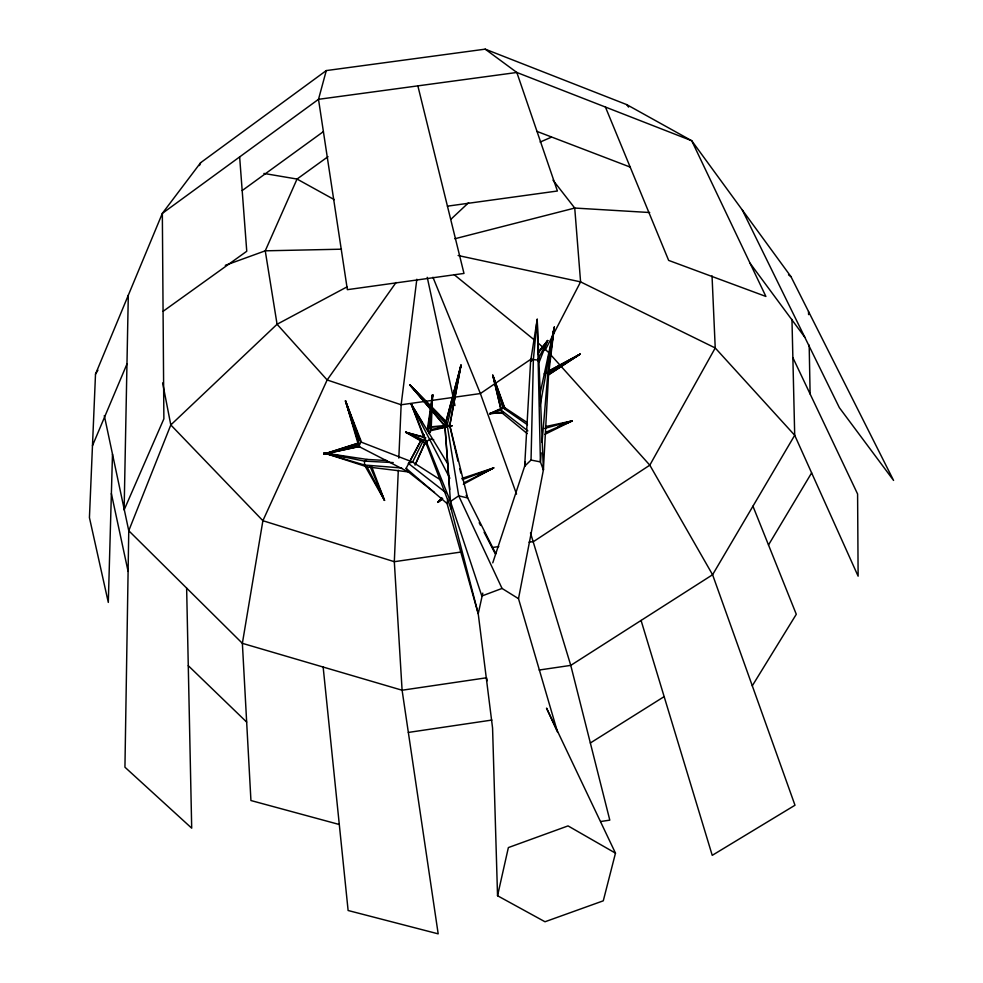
<?xml version="1.0" encoding="UTF-8"?>
<svg xmlns="http://www.w3.org/2000/svg" width="983" height="983" viewBox="0 0 983 983"><rect width="100%" height="100%" fill="white"/><g stroke="black" fill="none" stroke-linecap="round" stroke-linejoin="round"><path stroke-width="1.47" d="M371.771 466.864L384.5 500.359L364.484 465.02L364.558 461.15L367.064 459.417L386.798 460.56M128.306 295.232L124.128 509.919L163.878 418.832L162.342 213.385L200.63 162.711L326.282 70.579L485.197 49.15L626.749 104.628L691.737 140.741L790.959 276.628L893.572 480.429L839.371 407.687L742.349 210.055M537.074 325.361L537.197 319.364L530.587 361.523L524.664 466.2L492.766 562.841M525.401 461.838L524.664 466.2L531.041 460.056L533.376 359.581L537.197 319.364L543.39 469.911L518.508 598.672L557.508 732.016L546.523 708.116L615.481 853.146L603.279 900.821L545 921.759L497.545 895.746L492.569 728.01L478.229 613.736L451.209 509.194L411.054 403.755L447.597 463.546M457.992 461.199L449.723 425.627L461.002 365.135L444.894 425.7L449.71 489.559M112.492 454.121L108.302 602.419L89.428 517.623L95.511 374.118L162.342 213.385L318.504 99.32L516.837 72.472L691.737 140.741L765.892 296.448L668.649 260.397L605.43 107.061M449.723 425.627L461.002 365.135L444.881 426.155L409.69 384.734L446.577 421.977M429.276 433.65L431.156 429.473L432.594 394.699L427.507 428.281L428.441 426.917L432.594 394.699L431.906 405.242M398.299 470.279L394.318 561.698L402.096 690.226L438.185 933.85L348.117 910.504L323.149 667.052M398.828 458.09L401.15 404.775L416.829 279.246M536.509 325.299L537.197 319.364L540.417 461.912L543.39 469.911L548.575 374.621L554.301 327.155L540.183 393.114M431.009 418.795L431.598 409.751M427.974 431.132L429.976 427.101L432.594 394.699L431.5 405.07M541.178 452.868L540.417 461.912L531.041 460.056M542.063 442.325L547.863 373.036L554.301 327.155L548.489 357.247M430.714 412.479L431.021 409.518M534.949 338.644L535.293 335.682M535.637 332.709L536.165 328.261M550.971 349.936L551.414 346.901M551.856 343.866L554.301 327.155L540.122 405.758M482.776 593.13L478.229 613.736L447.044 503.517L447.744 499.106M357.886 443.21L323.776 454.158L358.893 446.491L360.724 442.301L345.475 400.855L358.893 446.491L408.326 471.914L434.474 492.483M524.664 466.2L525.303 463.214M455.375 390.472L461.002 365.135L447.191 425.074L458.717 495.837L502.043 588.436L518.508 598.672M497.545 895.746L508.371 847.579L568.039 825.904L615.481 853.146M326.282 70.579L318.504 99.32L347.368 289.666L463.988 273.434L417.861 85.877M199.438 165.549L200.63 162.711M92.476 445.692L126.967 364.005M367.064 459.417L324.12 452.979L367.064 466.876L408.326 471.914L406.126 468.326L421.265 439.929M415.035 465.143L424.754 443.186M429.006 433.577L431.156 429.473L446.085 426.769M415.428 464.259L424.865 443.394M543.857 348.461L547.654 340.536L538.168 352.197M423.292 440.544L412.614 462.059L408.326 463.349L446.085 492.852M543.538 346.68L547.654 340.536L539.053 362.395L537.64 360.048L547.654 340.536L537.836 353.634M409.69 461.654L421.093 440.298M422.702 437.324L424.14 434.732M427.003 429.522L428.441 426.917L446.159 426.057L431.39 426.769M768.497 544.975L811.626 472.872M752.29 685.79L796.291 614.289L752.953 506.184M95.511 374.118L97.919 370.247M503.542 412.516L489.78 413.646L501.195 410.194L502.78 407.712L492.827 375.334L500.961 409.616M396.063 282.477L327.155 379.966L262.891 520.707L242.371 643.337L250.935 800.531L339.295 824.504M441.723 497.889L437.816 502.362L442.571 498.762L437.816 502.362L440.765 498.995M441.072 499.118L437.816 502.362L442.362 498.332M450.816 219.356L468.608 202.695M242.187 190.567L323.395 131.611M328.015 156.666L297.038 179.053L265.25 250.825L277.071 324.267L327.155 379.966L401.15 404.775L451.971 397.574M424.853 437.349L405.647 432.213L426.991 444.451L426.757 441.49L430.124 439.057L433.712 439.72M163.08 311.328L246.758 251.267L239.643 156.911M530.587 361.523L533.376 359.581L537.64 360.048M451.209 509.194L450.472 501.477L458.717 495.837L467.662 497.951L495.837 553.748M531.864 358.562L480.38 393.544L454.969 397.144M543.169 350.882L545.676 349.174L580.584 281.875L574.736 208.052L553.024 180.196M548.477 374.916L580.117 354.15L548.317 371.169M590.341 742.988L664.152 696.628M564.512 363.55L580.117 354.15L549.608 370.824M547.863 373.036L580.117 354.15L548.575 374.621L547.863 373.036L545.663 372.582L544.299 373.724L545 375.297M463.325 484.238L493.675 467.92L461.789 478.463M346.913 286.95L277.071 324.267L170.809 424.939L128.761 530.734L124.939 767.207L191.697 828.165L186.635 588.104M464.123 482.727L493.675 467.92L462.342 479.667M544.865 434.363L572.094 420.933L545.516 426.573M477.529 475.772L493.675 467.92M527.22 433.601L501.662 412.602L489.78 413.646L501.477 408.301M540.109 142.068L551.291 137.239M545.688 432.348L572.094 420.933L544.385 428.477M558.221 426.622L572.094 420.933L560.556 424.189M495.358 412.332L489.78 413.646L499.241 409.825M502.043 588.436L481.817 596.017L450.472 501.477L411.054 403.755L421.732 421.916M225.291 265.336L265.25 250.825L341.494 249.191M358.648 443.173L323.776 454.158L359.729 446.454L358.893 446.491M439.18 414.863L409.69 384.734L444.894 425.7L449.735 425.172L467.662 497.951L466.114 495.297M341.04 449.575L323.776 454.158L359.274 444.525L345.475 400.855L361.547 442.264L412.614 462.059L440.826 480.085M489.78 413.646L495.125 412.233M454.834 238.758L574.736 208.052L649.702 212.525M430.222 430.837L446.233 427.052M449.133 426.364L452.045 425.688L449.096 425.836M437.533 428.551L444.795 427.114M600.748 821.505L609.804 820.141L570.767 665.38L530.488 532.921M539.188 670.025L570.767 665.38L712.589 574.736L794.706 435.272L791.966 319.426M408.35 732.433L491.893 720.06M460.929 552.053L394.318 561.698L262.891 520.707L170.809 424.939L162.625 382.915M492.716 547.457L498.774 546.573M529.051 542.198L533.597 541.535L649.812 465.168L715.231 347.97L712.036 275.891M447.449 206.16L557.398 191.009L516.837 72.472L485.197 49.15M439.057 427.064L443.382 426.597M527.257 422.592L504.66 407.638L502.78 407.712L527.515 424.816M360.724 442.301L361.547 442.264M393.237 462.588L364.558 461.15L324.12 452.979L364.484 465.02L401.666 467.969M263.899 173.438L297.038 179.053L334.294 199.647M338.816 455.657L324.12 452.979L338.791 456.898M341.752 456.186L344.689 456.726M458.127 255.519L580.584 281.875L715.231 347.97L794.706 435.272L858.122 576.173L857.594 493.994L792.863 357.64M425.799 437.853L405.647 432.213L421.388 440.359M412.713 434.83L405.647 432.213L426.757 441.49M537.013 131.427L630.177 167.085M364.484 465.02L367.064 466.876L384.5 500.359L370.173 466.544M788.513 274.822L790.959 276.628M504.66 407.638L492.827 375.334L501.195 410.194L527.846 430.873M454.097 274.601L533.781 339.491M538.537 343.362L548.735 352.59M406.126 468.326L447.044 503.517M188.269 665.675L246.659 722.075M442.35 418.094L445.508 421.314M447.191 425.074L409.69 384.734L422.948 399.319M550.775 354.863L649.812 465.168L712.589 574.736L794.989 805.237L712.233 855.345L641.076 620.445M626.749 104.628L628.555 107.086M750.09 263.26L804.758 337.181M479.188 522.735L480.589 525.45M484.103 532.233L495.334 553.921M449.87 478.266L411.054 403.755L415.612 413.401M429.976 427.101L431.156 429.473M376.686 482.002L384.5 500.359M432.938 277.255L480.38 393.544L516.542 494.13M355.096 427.433L345.475 400.855L358.39 442.178M356.116 430.235L359.655 440.028M497.767 392.5L492.827 375.334L504.611 408.596M492.827 375.334L497.988 392.721M459.725 468.608L460.757 473.056M427.236 277.304L453.04 396.604M453.679 399.589L454.969 405.549M111.374 493.589L128.097 571.406M104.309 415.6L128.761 530.734L242.371 643.337L402.096 690.226L486.573 677.779L487.175 680.764M501.195 410.194L501.662 412.602M543.107 466.851L543.39 469.911M444.894 425.7L450.472 501.477M808.53 311.537L808.591 314.597M809.181 345.119L810.115 393.974M452.045 425.688L449.145 426.253L452.045 425.688"/></g></svg>
